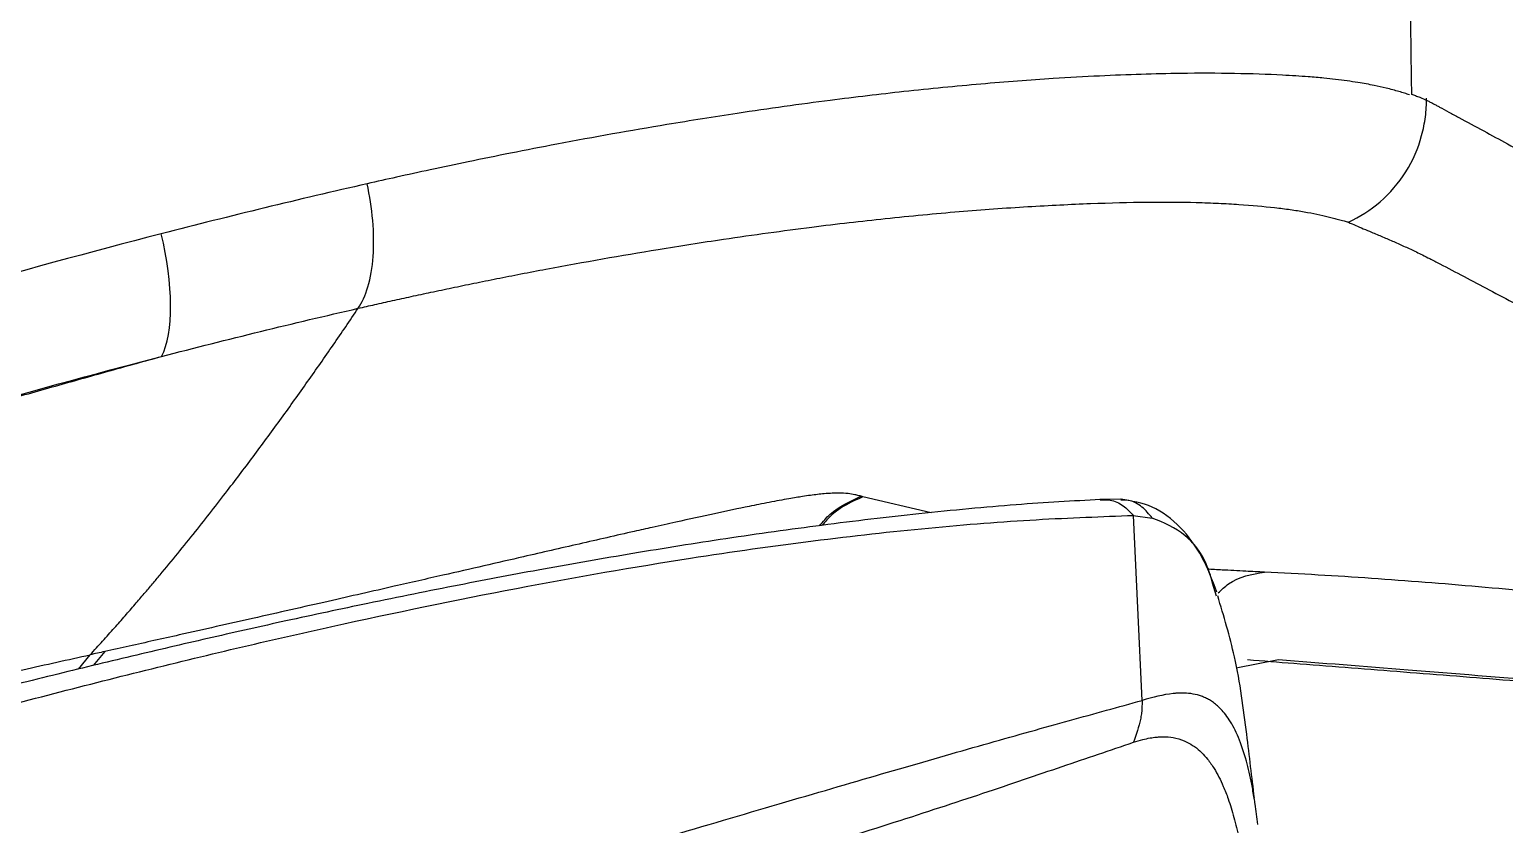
# Model space of a CAD drawing. Extents: x 526 to 610, y 679 to 808.
# Drawn here: x 536.726 to 539.778, y 751 to 752.646 of the extents above; entities that cross this region are included whole.
import ezdxf

# ---------------------------------------------------------------- set-up
doc = ezdxf.new("R2010")
doc.units = 0
doc.header["$MEASUREMENT"] = 0
doc.layers.add('1', color=4, linetype='Continuous')

# ---------------------------------------------------------------- blocks, each defined once
blk = doc.blocks.new('JETSETTER LX')
at = {"layer": '1', "color": 3, "linetype": 'Continuous', "lineweight": 25}
for p, q in [((12.465, 54.7686), (12.3238, 54.8015)), ((12.8579, 54.7964), (12.8142, 54.7961)), ((12.8834, 54.7629), (12.9225, 54.7576)), ((13.0553, 54.5959), (13.0475, 54.6226)), ((10.7002, 54.4448), (10.7246, 54.4745)), ((10.755, 54.4813), (10.7308, 54.4522)), ((13.0962, 54.4476), (13.1838, 54.4647))]:
    blk.add_line(p, q, dxfattribs=at)
at = {"layer": '1', "color": 3, "linetype": 'Continuous', "lineweight": 25, "flags": 128}
blk.add_lwpolyline([(12.9016, 54.3801), (12.8925, 54.5715), (12.8835, 54.7629)], dxfattribs=at)
at = {"layer": '1', "color": 3, "linetype": 'Continuous', "lineweight": 25}
for points, knots in [([(13.4532, 57.5973), (13.4526, 57.5378), (13.4515, 57.4188), (13.4503, 57.2404), (13.4496, 57.0619), (13.4493, 56.8835), (13.4494, 56.705), (13.4499, 56.5266), (13.4509, 56.3481), (13.4522, 56.1697), (13.4541, 55.9912), (13.4563, 55.8128), (13.4581, 55.6939), (13.459, 55.6344)], [0, 0, 0, 0, 0.090909, 0.181818, 0.272727, 0.363636, 0.454545, 0.545454, 0.636363, 0.727272, 0.818182, 0.909091, 1, 1, 1, 1]), ([(13.455, 55.6336), (13.4515, 55.6348), (13.4444, 55.6371), (13.4329, 55.6406), (13.4202, 55.6441), (13.4035, 55.6484), (13.3802, 55.6536), (13.3464, 55.6598), (13.311, 55.6647), (13.2759, 55.6685), (13.2402, 55.6716), (13.1812, 55.6753), (13.095, 55.6783), (12.9708, 55.6786), (12.8436, 55.6746), (12.7037, 55.6667), (12.5946, 55.6585), (12.4897, 55.6488), (12.3869, 55.6382), (12.2468, 55.6216), (12.0825, 55.5986), (11.8939, 55.5686), (11.7365, 55.5406), (11.598, 55.5137), (11.5105, 55.4959), (11.4318, 55.4793), (11.362, 55.464), (11.3183, 55.4541), (11.298, 55.4496)], [0, 0, 0, 0, 0.014211, 0.029359, 0.045451, 0.062486, 0.090227, 0.125131, 0.167681, 0.187817, 0.212569, 0.250423, 0.312828, 0.375223, 0.457587, 0.500482, 0.563066, 0.594248, 0.625413, 0.681839, 0.75006, 0.799804, 0.875164, 0.906179, 0.934147, 0.95909, 0.981032, 1, 1, 1, 1]), ([(13.3286, 55.3704), (13.3515, 55.3808), (13.3738, 55.3949), (13.4144, 55.43), (13.4326, 55.451), (13.4619, 55.4977), (13.473, 55.5232), (13.4836, 55.5622), (13.4862, 55.5753), (13.4887, 55.5947), (13.4892, 55.6012), (13.4899, 55.6141), (13.49, 55.6204), (13.49, 55.6267)], [0, 0, 0, 0, 0.25, 0.25, 0.5, 0.5, 0.75, 0.75, 0.875, 0.875, 0.9375, 0.9375, 1, 1, 1, 1]), ([(13.4591, 55.635), (13.4618, 55.634), (13.4677, 55.6319), (13.4788, 55.6276), (13.4892, 55.6231), (13.498, 55.6186), (13.5044, 55.6153), (13.5108, 55.6118), (13.5214, 55.6061), (13.5367, 55.5979), (13.5666, 55.5818), (13.6064, 55.5602), (13.6595, 55.5311), (13.713, 55.5018), (13.7718, 55.4699), (13.8306, 55.4389), (13.888, 55.4101), (13.9408, 55.3848), (13.9925, 55.3604), (14.0494, 55.3341), (14.1119, 55.3058), (14.2012, 55.2663), (14.3332, 55.2099), (14.4771, 55.1507), (14.6081, 55.0988), (14.736, 55.0496), (14.9063, 54.9862), (15.1211, 54.9092), (15.3522, 54.8285), (15.5924, 54.746), (15.8027, 54.6746), (15.9727, 54.617), (16.0838, 54.5794), (16.1742, 54.5487), (16.2333, 54.5286), (16.3026, 54.5051), (16.3494, 54.4891), (16.3825, 54.4779)], [0, 0, 0, 0, 0.004215, 0.008926, 0.017846, 0.022303, 0.026761, 0.031222, 0.035683, 0.048845, 0.062463, 0.095499, 0.124988, 0.158784, 0.187505, 0.220922, 0.250003, 0.272065, 0.295597, 0.320599, 0.347071, 0.375014, 0.429816, 0.499994, 0.529302, 0.562481, 0.624978, 0.687482, 0.74999, 0.815487, 0.875006, 0.906269, 0.937507, 0.953004, 0.968755, 0.97786, 1, 1, 1, 1]), ([(11.2793, 55.1918), (11.2873, 55.2032), (11.2942, 55.2182), (11.3049, 55.2545), (11.3086, 55.2759), (11.3119, 55.3227), (11.3116, 55.348), (11.3072, 55.3992), (11.3032, 55.425), (11.2978, 55.4495)], [0, 0, 0, 0, 0.25, 0.25, 0.5, 0.5, 0.75, 0.75, 1, 1, 1, 1]), ([(11.2793, 55.1918), (11.2908, 55.1944), (11.3144, 55.1998), (11.3509, 55.2079), (11.3897, 55.2164), (11.4308, 55.2253), (11.4741, 55.2344), (11.5196, 55.2438), (11.5672, 55.2534), (11.6169, 55.2632), (11.7298, 55.2847), (11.871, 55.3095), (12.0542, 55.3381), (12.2122, 55.3598), (12.3752, 55.3787), (12.4989, 55.3903), (12.5954, 55.3978), (12.6883, 55.4039), (12.797, 55.4093), (12.9137, 55.4122), (12.9992, 55.4117), (13.0601, 55.4094), (13.1164, 55.4062), (13.1657, 55.4018), (13.2086, 55.3963), (13.2474, 55.3902), (13.2763, 55.3841), (13.2959, 55.379), (13.3028, 55.3771), (13.31, 55.375), (13.3185, 55.3728), (13.3253, 55.3712), (13.3282, 55.3705)], [0, 0, 0, 0, 0.010769, 0.022306, 0.034615, 0.047697, 0.061556, 0.076192, 0.091607, 0.107804, 0.124782, 0.202709, 0.249823, 0.31615, 0.37438, 0.436814, 0.467501, 0.499434, 0.562062, 0.624556, 0.686885, 0.718109, 0.749374, 0.811997, 0.843343, 0.874687, 0.937278, 0.952889, 0.960728, 0.968552, 0.986522, 1, 1, 1, 1]), ([(13.3285, 55.3698), (13.3335, 55.3677), (13.3439, 55.3632), (13.3597, 55.3565), (13.3783, 55.3486), (13.3993, 55.3398), (13.4224, 55.3298), (13.4456, 55.3195), (13.4654, 55.3103), (13.4824, 55.3019), (13.4985, 55.2937), (13.5432, 55.2708), (13.6014, 55.2396), (13.6743, 55.2011), (13.732, 55.1715), (13.7803, 55.1478), (13.8231, 55.1275), (13.864, 55.1084), (13.9239, 55.0808), (14.0263, 55.0348), (14.1579, 54.9778), (14.3037, 54.9172), (14.4127, 54.8736), (14.5044, 54.8379), (14.5918, 54.8046), (14.7047, 54.7624), (14.8748, 54.7002), (15.0919, 54.623), (15.345, 54.5348), (15.5487, 54.4647), (15.7184, 54.4065), (15.8272, 54.3692), (15.9161, 54.3388), (15.9835, 54.3157), (16.0516, 54.2923), (16.0977, 54.2765), (16.1207, 54.2686)], [0, 0, 0, 0, 0.009748, 0.020165, 0.031249, 0.046875, 0.062502, 0.07813, 0.093759, 0.101845, 0.111622, 0.125018, 0.187526, 0.218774, 0.250018, 0.281262, 0.292574, 0.312499, 0.339521, 0.374988, 0.446961, 0.499988, 0.538523, 0.562474, 0.593708, 0.624948, 0.670269, 0.749947, 0.812453, 0.874939, 0.90604, 0.937458, 0.953098, 0.968735, 0.984369, 1, 1, 1, 1]), ([(10.7246, 54.4745), (10.7332, 54.484), (10.75, 54.5023), (10.7741, 54.5293), (10.7965, 54.5547), (10.8172, 54.5784), (10.8361, 54.6005), (10.8533, 54.6208), (10.8887, 54.6631), (10.9407, 54.7269), (11.0059, 54.8103), (11.0653, 54.8888), (11.1205, 54.9639), (11.1745, 55.0395), (11.2274, 55.1152), (11.2621, 55.1664), (11.2793, 55.1918)], [0, 0, 0, 0, 0.044193, 0.085575, 0.124139, 0.15988, 0.192794, 0.222876, 0.25012, 0.379428, 0.499219, 0.601785, 0.703149, 0.803308, 0.902259, 1, 1, 1, 1]), ([(10.0065, 54.8444), (10.0338, 54.8524), (10.089, 54.8686), (10.1724, 54.893), (10.2572, 54.9177), (10.3434, 54.9426), (10.4404, 54.9706), (10.5462, 55.0008), (10.6588, 55.0326), (10.7672, 55.063), (10.8379, 55.0826), (10.8726, 55.0922)], [0, 0, 0, 0, 0.094005, 0.189692, 0.287095, 0.386239, 0.487148, 0.622371, 0.752884, 0.878745, 1, 1, 1, 1]), ([(12.8151, 54.7959), (12.7584, 54.7928), (12.6426, 54.7865), (12.4467, 54.7677), (12.2453, 54.7441), (12.0464, 54.7162), (11.8535, 54.6856), (11.6688, 54.6534), (11.4858, 54.6188), (11.3077, 54.5829), (11.1367, 54.5464), (10.977, 54.5106), (10.8196, 54.4739), (10.6563, 54.4345), (10.4655, 54.3868), (10.2449, 54.3295), (9.9922, 54.2611), (9.7331, 54.1883), (9.4821, 54.1155), (9.2858, 54.0571), (9.1452, 54.0145), (9.0524, 53.9863), (8.9667, 53.9599), (8.8757, 53.9318), (8.7632, 53.8968), (8.6136, 53.8498), (8.4337, 53.7927), (8.3033, 53.7508), (8.2366, 53.7294)], [0, 0, 0, 0, 0.0563028, 0.114876, 0.1692589, 0.2197619, 0.2665704, 0.3098052, 0.3495192, 0.3913861, 0.4282224, 0.4607182, 0.4935281, 0.5274308, 0.5623232, 0.610808, 0.6611712, 0.7134859, 0.7639221, 0.8080207, 0.8273624, 0.8451788, 0.8614669, 0.8766806, 0.8974335, 0.9259251, 0.96216, 1, 1, 1, 1]), ([(12.32, 54.8026), (12.3171, 54.8035), (12.3129, 54.8047), (12.3041, 54.8066), (12.2923, 54.8086), (12.2768, 54.8095), (12.2597, 54.809), (12.2415, 54.8078), (12.2206, 54.8053), (12.2003, 54.8024), (12.1855, 54.8001), (12.1696, 54.7974), (12.1448, 54.7929), (12.1172, 54.7876), (12.0734, 54.7787), (12.0184, 54.7671), (11.9496, 54.7521), (11.8926, 54.7395), (11.845, 54.7287), (11.7947, 54.7172), (11.7373, 54.7041), (11.6797, 54.6908), (11.5878, 54.6697), (11.4799, 54.645), (11.3441, 54.614), (11.2135, 54.5842), (11.0895, 54.5562), (10.9856, 54.5328), (10.9174, 54.5175), (10.8572, 54.504), (10.8059, 54.4926), (10.7718, 54.485), (10.755, 54.4813)], [0, 0, 0, 0, 0.026138, 0.038495, 0.074783, 0.120891, 0.143426, 0.171707, 0.211433, 0.231574, 0.246972, 0.263269, 0.283561, 0.322048, 0.338796, 0.39381, 0.447844, 0.478189, 0.500113, 0.532252, 0.563337, 0.593373, 0.622365, 0.702557, 0.748656, 0.809009, 0.875737, 0.907091, 0.938456, 0.959502, 0.980015, 1, 1, 1, 1]), ([(12.2342, 54.7418), (12.2411, 54.75), (12.2641, 54.7773), (12.297, 54.7922), (12.32, 54.8026)], [0, 0, 0, 0, 0.3008, 1, 1, 1, 1]), ([(12.3238, 54.8015), (12.3008, 54.7911), (12.2686, 54.7766), (12.246, 54.7501), (12.2396, 54.7426)], [0, 0, 0, 0, 0.7162992, 1, 1, 1, 1]), ([(12.3238, 54.8015), (12.3235, 54.8016), (12.3232, 54.8016), (12.3225, 54.8019), (12.3222, 54.802), (12.3215, 54.8022), (12.3211, 54.8023), (12.3205, 54.8025), (12.3203, 54.8025), (12.32, 54.8026)], [0, 0, 0, 0, 0.25, 0.25, 0.5, 0.5, 0.75, 0.75, 1, 1, 1, 1]), ([(12.8151, 54.7951), (12.822, 54.7954), (12.8383, 54.7961), (12.8629, 54.7849), (12.8767, 54.7701), (12.8833, 54.763)], [0, 0, 0, 0, 0.272219, 0.646044, 1, 1, 1, 1]), ([(12.9225, 54.7576), (12.9158, 54.7657), (12.9021, 54.7824), (12.8782, 54.795), (12.8626, 54.7949), (12.8575, 54.7949)], [0, 0, 0, 0, 0.387404, 0.799303, 1, 1, 1, 1]), ([(13.0562, 54.6044), (13.0468, 54.6293), (13.0276, 54.6803), (12.9816, 54.7415), (12.9239, 54.7858), (12.8797, 54.7929), (12.8576, 54.7965)], [0, 0, 0, 0, 0.235787, 0.483047, 0.741968, 1, 1, 1, 1]), ([(8.2705, 53.6632), (8.4182, 53.7125), (8.7131, 53.811), (9.1499, 53.9537), (9.5806, 54.0898), (10.0042, 54.2174), (10.421, 54.3352), (10.8298, 54.4419), (11.2275, 54.5356), (11.6094, 54.6144), (11.9405, 54.672), (12.2238, 54.712), (12.4631, 54.7386), (12.6876, 54.756), (12.8181, 54.7606), (12.8834, 54.763)], [0, 0, 0, 0, 0.083389, 0.166545, 0.249266, 0.331863, 0.414655, 0.498053, 0.581911, 0.665729, 0.748937, 0.811246, 0.87376, 0.936869, 1, 1, 1, 1]), ([(13.0475, 54.6226), (13.0454, 54.63), (13.033, 54.6749), (12.9929, 54.7285), (12.9462, 54.7478), (12.9225, 54.7576)], [0, 0, 0, 0, 0.088473, 0.537723, 1, 1, 1, 1]), ([(13.1551, 54.6456), (13.1419, 54.6462), (13.1116, 54.6477), (13.0714, 54.6498), (13.0463, 54.6512), (13.036, 54.6518)], [0, 0, 0, 0, 0.309339, 0.714269, 1, 1, 1, 1]), ([(13.0591, 54.6026), (13.066, 54.6092), (13.0932, 54.6355), (13.1286, 54.6413), (13.1551, 54.6456)], [0, 0, 0, 0, 0.250778, 1, 1, 1, 1]), ([(15.5772, 54.2686), (15.5641, 54.272), (15.5174, 54.2842), (15.4159, 54.31), (15.2759, 54.344), (15.1209, 54.3794), (14.9678, 54.4124), (14.7207, 54.4622), (14.4847, 54.5037), (14.2644, 54.537), (14.1533, 54.5528), (14.0422, 54.5675), (13.9311, 54.5811), (13.82, 54.5936), (13.709, 54.605), (13.598, 54.6154), (13.4871, 54.6246), (13.3763, 54.6328), (13.2657, 54.6399), (13.1919, 54.6437), (13.1551, 54.6456)], [0, 0, 0, 0, 0.016364, 0.058727, 0.127113, 0.191578, 0.25207, 0.317841, 0.498606, 0.544373, 0.590105, 0.635801, 0.681465, 0.727097, 0.772698, 0.818266, 0.863771, 0.909193, 0.95462, 1, 1, 1, 1]), ([(13.134, 54.1776), (13.1288, 54.2215), (13.1174, 54.3175), (13.0991, 54.4591), (13.0706, 54.5546), (13.058, 54.5967)], [0, 0, 0, 0, 0.320345, 0.700794, 1, 1, 1, 1]), ([(8.5462, 53.9503), (8.5637, 53.9548), (8.5987, 53.9638), (8.6511, 53.9773), (8.7033, 53.9906), (8.7552, 54.0039), (8.8069, 54.0171), (8.8584, 54.0301), (8.9097, 54.0431), (8.9608, 54.056), (9.0117, 54.0688), (9.0624, 54.0815), (9.192, 54.114), (9.3975, 54.1649), (9.6773, 54.2329), (9.9503, 54.298), (10.1546, 54.3457), (10.2919, 54.3772), (10.3672, 54.3944), (10.4412, 54.4112), (10.514, 54.4276), (10.5854, 54.4437), (10.6557, 54.4593), (10.7017, 54.4694), (10.7246, 54.4745)], [0, 0, 0, 0, 0.022384, 0.044727, 0.067028, 0.089291, 0.111515, 0.133702, 0.155854, 0.177971, 0.200055, 0.222107, 0.244128, 0.36986, 0.493745, 0.621212, 0.746274, 0.783195, 0.819876, 0.856325, 0.892552, 0.928567, 0.964379, 1, 1, 1, 1]), ([(14.3675, 54.3622), (14.2842, 54.3694), (14.1203, 54.3836), (13.8804, 54.4036), (13.6503, 54.4222), (13.4298, 54.4396), (13.2536, 54.4534), (13.1518, 54.4613), (13.12, 54.4638)], [0, 0, 0, 0, 0.196936, 0.38804, 0.570677, 0.747739, 0.921165, 1, 1, 1, 1]), ([(13.1838, 54.4647), (13.2729, 54.4577), (13.4569, 54.4433), (13.6947, 54.4239), (13.8951, 54.4072), (14.0526, 54.3937), (14.2137, 54.3797), (14.3224, 54.37), (14.3768, 54.3651)], [0, 0, 0, 0, 0.228933, 0.472936, 0.600378, 0.731375, 0.865479, 1, 1, 1, 1]), ([(13.1335, 54.1775), (13.1318, 54.1874), (13.1273, 54.2148), (13.1169, 54.2587), (13.1017, 54.3046), (13.0828, 54.3409), (13.0662, 54.3611), (13.0535, 54.3724), (13.0451, 54.3785), (13.0368, 54.3834), (13.0285, 54.3872), (13.0115, 54.3933), (12.9928, 54.3959), (12.9754, 54.3952), (12.9699, 54.3947), (12.9677, 54.3945), (12.9461, 54.3924), (12.9235, 54.3861), (12.9016, 54.3801)], [0, 0, 0, 0, 0.047547, 0.132743, 0.23592, 0.334931, 0.428311, 0.464017, 0.498704, 0.532323, 0.564824, 0.596158, 0.728571, 0.768665, 0.778224, 0.785902, 0.791709, 1, 1, 1, 1]), ([(8.7458, 53.0655), (8.8804, 53.1148), (9.1501, 53.2135), (9.5558, 53.3555), (9.961, 53.4937), (10.3643, 53.6261), (10.7637, 53.7527), (11.1235, 53.8628), (11.4397, 53.9574), (11.7112, 54.0375), (11.9648, 54.1112), (12.1954, 54.1792), (12.4028, 54.2397), (12.5877, 54.2928), (12.7543, 54.3394), (12.8525, 54.3665), (12.9016, 54.3801)], [0, 0, 0, 0, 0.082589, 0.165416, 0.24837, 0.331192, 0.414034, 0.497446, 0.560621, 0.623393, 0.686188, 0.749611, 0.812567, 0.875073, 0.937549, 1, 1, 1, 1]), ([(12.9016, 54.3801), (12.9014, 54.3711), (12.9013, 54.3587), (12.8966, 54.3305), (12.8894, 54.3097), (12.8837, 54.2934)], [0, 0, 0, 0, 0.361879, 0.502985, 1, 1, 1, 1]), ([(12.8837, 54.2934), (12.8901, 54.2954), (12.9016, 54.299), (12.9175, 54.3025), (12.9297, 54.304), (12.9403, 54.3047), (12.9537, 54.3051), (12.972, 54.3026), (12.9922, 54.2956), (13.0099, 54.2851), (13.0242, 54.2732), (13.0378, 54.258), (13.0498, 54.241), (13.0607, 54.2218), (13.0704, 54.201), (13.0811, 54.1737), (13.092, 54.1379), (13.1034, 54.0902), (13.1092, 54.0538), (13.1126, 54.0329)], [0, 0, 0, 0, 0.065071, 0.117528, 0.164418, 0.192892, 0.228101, 0.305987, 0.387462, 0.446911, 0.503219, 0.552425, 0.610396, 0.654966, 0.698808, 0.75237, 0.824235, 0.898691, 1, 1, 1, 1]), ([(8.757, 53.0332), (8.8899, 53.0789), (9.1561, 53.1703), (9.5574, 53.2987), (9.9586, 53.4226), (10.3583, 53.5407), (10.7546, 53.6541), (11.1123, 53.754), (11.4275, 53.842), (11.699, 53.9189), (11.9532, 53.9924), (12.1846, 54.0628), (12.3917, 54.1284), (12.5752, 54.1885), (12.739, 54.2443), (12.8355, 54.2771), (12.8837, 54.2934)], [0, 0, 0, 0, 0.082411, 0.164951, 0.247638, 0.330248, 0.412935, 0.496232, 0.559503, 0.622548, 0.685579, 0.749219, 0.81255, 0.875197, 0.937632, 1, 1, 1, 1]), ([(13.1413, 54.1232), (13.1395, 54.1376), (13.1372, 54.1564), (13.1342, 54.1736), (13.1335, 54.1775)], [0, 0, 0, 0, 0.769151, 1, 1, 1, 1])]:
    blk.add_open_spline(points, degree=3, knots=knots, dxfattribs=at)
for points in [[(11.298, 55.4496), (11.1572, 55.4176), (11.0151, 55.383), (10.8718, 55.346)], [(10.8718, 55.346), (10.5771, 55.2699), (10.2757, 55.1835), (9.9731, 55.0911)], [(10.8726, 55.0922), (10.8976, 55.1394), (10.8973, 55.2432), (10.8718, 55.346)], [(10.8725, 55.0921), (11.0098, 55.1278), (11.1455, 55.1611), (11.2793, 55.1918)], [(10.0065, 54.8444), (10.2997, 54.9348), (10.5903, 55.0188), (10.8726, 55.0922)], [(10.755, 54.4813), (10.7449, 54.479), (10.7347, 54.4768), (10.7246, 54.4745)]]:
    blk.add_open_spline(points, degree=3, dxfattribs=at)

msp = doc.modelspace()

# ---------------------------------------------------------------- block references
at = {"layer": '1'}
msp.add_blockref('JETSETTER LX', (526.127, 696.8772), dxfattribs=at)

doc.saveas('drawing.dxf')
